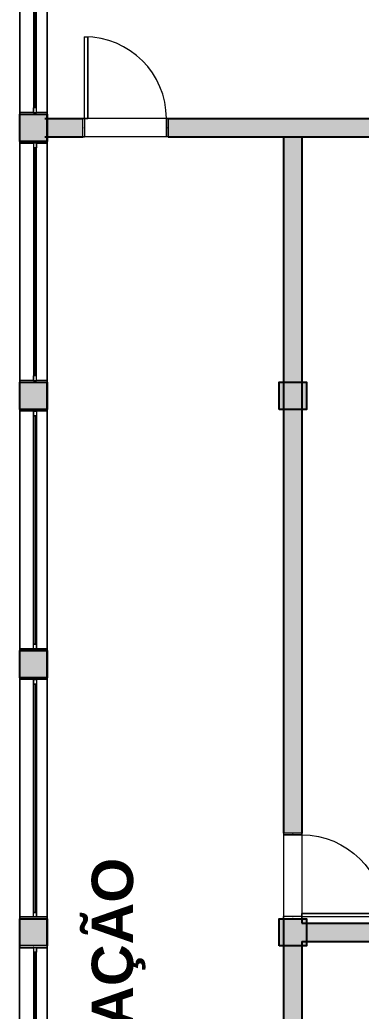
# Model space of a CAD drawing. Header units: metres. Extents: x 512 to 829, y -209 to 245.
# Drawn here: x 746.56 to 750.31, y -34.48 to -23.58 of the extents above; entities that cross this region are included whole.
import ezdxf

# ---------------------------------------------------------------- set-up
doc = ezdxf.new("R2010")
doc.units = ezdxf.units.M
doc.header["$LTSCALE"] = 0.508
doc.set_wipeout_variables(frame=1)
doc.header["$PDSIZE"] = -2
for name, color, linetype, lineweight in [('None', 7, 'Continuous', 5), ('NãoImprimir', 7, 'Continuous', 5), ('Peitoris', 2, 'Continuous', 5), ('Telhado-Princ', 7, 'Continuous', 5)]:
    doc.layers.add(name, color=color, linetype=linetype, lineweight=lineweight)
doc.styles.add('Arial (bold)', font='arialbd.ttf')

# ---------------------------------------------------------------- blocks, each defined once
blk = doc.blocks.new('Grupo-2969')
at = {"color": 7, "linetype": 'Continuous', "lineweight": 5}
for points in [[(-1.325, 0.15), (-1.30595, 0.15), (-1.30595, -0.15), (-1.325, -0.15)], [(1.30595, 0.15), (1.325, 0.15), (1.325, -0.15), (1.30595, -0.15)]]:
    blk.add_wipeout(points, dxfattribs=at).dxf.layer = 'None'
at = {"layer": 'None', "color": 7, "linetype": 'Continuous', "lineweight": 5}
for points in [[(-1.325, 0.15), (-1.30595, 0.15), (-1.30595, -0.15), (-1.325, -0.15)], [(1.30595, 0.15), (1.325, 0.15), (1.325, -0.15), (1.30595, -0.15)]]:
    blk.add_lwpolyline(points, close=True, dxfattribs=at)
blk = doc.blocks.new('Grupo-2970')
at = {"layer": 'None', "color": 7}
blk.add_blockref('Grupo-2969', (0, 0), dxfattribs=at)
at = {"layer": 'None', "color": 7, "linetype": 'Continuous', "lineweight": 5}
for p, q in [((-1.325, 0.15), (-1.30595, 0.15)), ((-1.30595, 0.15), (-1.30595, -0.15)), ((1.325, 0.15), (1.30595, 0.15)), ((1.30595, 0.15), (1.30595, -0.15)), ((-1.325, -0.15), (-1.30595, -0.15)), ((1.325, -0.15), (1.30595, -0.15))]:
    blk.add_line(p, q, dxfattribs=at)
blk = doc.blocks.new('Grupo-2971')
at = {"layer": 'None', "color": 7, "linetype": 'Continuous', "lineweight": 5}
for p, q in [((-1.30595, 0.034925), (-1.30595, 0)), ((1.30595, 0.034925), (1.30595, 0))]:
    blk.add_line(p, q, dxfattribs=at)
blk = doc.blocks.new('Grupo-2972')
at = {"color": 7, "linetype": 'Continuous', "lineweight": 5}
for points in [[(-1.30595, 0.034925), (-1.25515, 0.034925), (-1.25515, 0), (-1.30595, 0)], [(1.25515, 0.034925), (1.30595, 0.034925), (1.30595, 0), (1.25515, 0)]]:
    blk.add_wipeout(points, dxfattribs=at).dxf.layer = 'None'
at = {"layer": 'None', "color": 7, "linetype": 'Continuous', "lineweight": 5}
for points in [[(-1.30595, 0.034925), (-1.25515, 0.034925), (-1.25515, 0), (-1.30595, 0)], [(1.25515, 0.034925), (1.30595, 0.034925), (1.30595, 0), (1.25515, 0)]]:
    blk.add_lwpolyline(points, close=True, dxfattribs=at)
blk = doc.blocks.new('Grupo-2973')
at = {"layer": 'None', "color": 7}
blk.add_blockref('Grupo-2971', (0, 0), dxfattribs=at)
at = {"color": 7, "linetype": 'Continuous', "lineweight": 5}
blk.add_wipeout([(-1.25515, 0.034925), (1.25515, 0.034925), (1.25515, 0), (-1.25515, 0)], dxfattribs=at).dxf.layer = 'None'
at = {"layer": 'None', "color": 7, "linetype": 'Continuous', "lineweight": 5}
blk.add_lwpolyline([(-1.25515, 0.034925), (1.25515, 0.034925), (1.25515, 0), (-1.25515, 0)], close=True, dxfattribs=at)
at = {"layer": 'None', "color": 7}
blk.add_blockref('Grupo-2972', (0, 0), dxfattribs=at)
at = {"layer": 'None', "color": 7, "linetype": 'Continuous', "lineweight": 5}
for p, q in [((-1.30595, 0.034925), (-1.25515, 0.034925)), ((-1.30595, 0), (-1.25515, 0)), ((-1.25515, 0.034925), (-1.25515, 0)), ((1.30595, 0.034925), (1.25515, 0.034925)), ((1.25515, 0.034925), (1.25515, 0)), ((1.30595, 0), (1.25515, 0))]:
    blk.add_line(p, q, dxfattribs=at)
blk = doc.blocks.new('Grupo-2974')
at = {"color": 7, "linetype": 'Continuous', "lineweight": 9}
blk.add_wipeout([(-1.255, 0.018), (1.255, 0.018), (1.255, 0.017), (-1.255, 0.017)], dxfattribs=at).dxf.layer = 'None'
blk = doc.blocks.new('Grupo-2975')
at = {"layer": 'None', "color": 7}
blk.add_blockref('Grupo-2974', (0, 0), dxfattribs=at)
at = {"layer": 'None', "color": 7, "linetype": 'Continuous', "lineweight": 25}
for p, q in [((-1.255, 0.018), (1.255, 0.018)), ((-1.255, 0.017), (1.255, 0.017))]:
    blk.add_line(p, q, dxfattribs=at)
blk = doc.blocks.new('Grupo-2976')
at = {"layer": 'None', "color": 7, "linetype": 'Continuous', "lineweight": 20}
for p, q in [((1.325, 0.15), (-1.325, 0.15)), ((1.325, -0.15), (-1.325, -0.15))]:
    blk.add_line(p, q, dxfattribs=at)
blk = doc.blocks.new('Window (2D)-257')
at = {"color": 7, "linetype": 'Continuous', "lineweight": 5}
blk.add_wipeout([(-1.325, 0.15), (1.325, 0.15), (1.325, -0.15), (-1.325, -0.15)], dxfattribs=at).dxf.layer = 'None'
at = {"layer": 'None', "color": 7}
blk.add_blockref('Grupo-2970', (0, 0), dxfattribs=at)
at = {"layer": 'None', "color": 7, "linetype": 'Continuous', "lineweight": 5}
for p, q in [((-1.325, 0.15), (1.325, 0.15)), ((-1.325, -0.15), (1.325, -0.15))]:
    blk.add_line(p, q, dxfattribs=at)
at = {"layer": 'NãoImprimir', "linetype": 'Continuous'}
for p in [(-1.325, 0), (1.325, 0)]:
    blk.add_point(p, dxfattribs=at)
at = {"layer": 'Peitoris'}
blk.add_blockref('Grupo-2973', (0, 0), dxfattribs=at)
blk.add_blockref('Grupo-2975', (0, 0), dxfattribs=at)
at = {"layer": 'Telhado-Princ'}
blk.add_blockref('Grupo-2976', (0, 0), dxfattribs=at)
blk = doc.blocks.new('Grupo-2977')
at = {"color": 7, "linetype": 'Continuous', "lineweight": 5}
for points in [[(-1.325, 0.15), (-1.30595, 0.15), (-1.30595, -0.15), (-1.325, -0.15)], [(1.30595, 0.15), (1.325, 0.15), (1.325, -0.15), (1.30595, -0.15)]]:
    blk.add_wipeout(points, dxfattribs=at).dxf.layer = 'None'
at = {"layer": 'None', "color": 7, "linetype": 'Continuous', "lineweight": 5}
for points in [[(-1.325, 0.15), (-1.30595, 0.15), (-1.30595, -0.15), (-1.325, -0.15)], [(1.30595, 0.15), (1.325, 0.15), (1.325, -0.15), (1.30595, -0.15)]]:
    blk.add_lwpolyline(points, close=True, dxfattribs=at)
blk = doc.blocks.new('Grupo-2978')
at = {"layer": 'None', "color": 7}
blk.add_blockref('Grupo-2977', (0, 0), dxfattribs=at)
at = {"layer": 'None', "color": 7, "linetype": 'Continuous', "lineweight": 5}
for p, q in [((-1.325, 0.15), (-1.30595, 0.15)), ((-1.30595, 0.15), (-1.30595, -0.15)), ((1.325, 0.15), (1.30595, 0.15)), ((1.30595, 0.15), (1.30595, -0.15)), ((-1.325, -0.15), (-1.30595, -0.15)), ((1.325, -0.15), (1.30595, -0.15))]:
    blk.add_line(p, q, dxfattribs=at)
blk = doc.blocks.new('Grupo-2979')
at = {"layer": 'None', "color": 7, "linetype": 'Continuous', "lineweight": 5}
for p, q in [((-1.30595, 0.034925), (-1.30595, 0)), ((1.30595, 0.034925), (1.30595, 0))]:
    blk.add_line(p, q, dxfattribs=at)
blk = doc.blocks.new('Grupo-2980')
at = {"color": 7, "linetype": 'Continuous', "lineweight": 5}
for points in [[(-1.30595, 0.034925), (-1.25515, 0.034925), (-1.25515, 0), (-1.30595, 0)], [(1.25515, 0.034925), (1.30595, 0.034925), (1.30595, 0), (1.25515, 0)]]:
    blk.add_wipeout(points, dxfattribs=at).dxf.layer = 'None'
at = {"layer": 'None', "color": 7, "linetype": 'Continuous', "lineweight": 5}
for points in [[(-1.30595, 0.034925), (-1.25515, 0.034925), (-1.25515, 0), (-1.30595, 0)], [(1.25515, 0.034925), (1.30595, 0.034925), (1.30595, 0), (1.25515, 0)]]:
    blk.add_lwpolyline(points, close=True, dxfattribs=at)
blk = doc.blocks.new('Grupo-2981')
at = {"layer": 'None', "color": 7}
blk.add_blockref('Grupo-2979', (0, 0), dxfattribs=at)
at = {"color": 7, "linetype": 'Continuous', "lineweight": 5}
blk.add_wipeout([(-1.25515, 0.034925), (1.25515, 0.034925), (1.25515, 0), (-1.25515, 0)], dxfattribs=at).dxf.layer = 'None'
at = {"layer": 'None', "color": 7, "linetype": 'Continuous', "lineweight": 5}
blk.add_lwpolyline([(-1.25515, 0.034925), (1.25515, 0.034925), (1.25515, 0), (-1.25515, 0)], close=True, dxfattribs=at)
at = {"layer": 'None', "color": 7}
blk.add_blockref('Grupo-2980', (0, 0), dxfattribs=at)
at = {"layer": 'None', "color": 7, "linetype": 'Continuous', "lineweight": 5}
for p, q in [((-1.30595, 0.034925), (-1.25515, 0.034925)), ((-1.30595, 0), (-1.25515, 0)), ((-1.25515, 0.034925), (-1.25515, 0)), ((1.30595, 0.034925), (1.25515, 0.034925)), ((1.25515, 0.034925), (1.25515, 0)), ((1.30595, 0), (1.25515, 0))]:
    blk.add_line(p, q, dxfattribs=at)
blk = doc.blocks.new('Grupo-2982')
at = {"color": 7, "linetype": 'Continuous', "lineweight": 9}
blk.add_wipeout([(-1.255, 0.018), (1.255, 0.018), (1.255, 0.017), (-1.255, 0.017)], dxfattribs=at).dxf.layer = 'None'
blk = doc.blocks.new('Grupo-2983')
at = {"layer": 'None', "color": 7}
blk.add_blockref('Grupo-2982', (0, 0), dxfattribs=at)
at = {"layer": 'None', "color": 7, "linetype": 'Continuous', "lineweight": 25}
for p, q in [((-1.255, 0.018), (1.255, 0.018)), ((-1.255, 0.017), (1.255, 0.017))]:
    blk.add_line(p, q, dxfattribs=at)
blk = doc.blocks.new('Grupo-2984')
at = {"layer": 'None', "color": 7, "linetype": 'Continuous', "lineweight": 20}
for p, q in [((1.325, 0.15), (-1.325, 0.15)), ((1.325, -0.15), (-1.325, -0.15))]:
    blk.add_line(p, q, dxfattribs=at)
blk = doc.blocks.new('Window (2D)-258')
at = {"color": 7, "linetype": 'Continuous', "lineweight": 5}
blk.add_wipeout([(-1.325, 0.15), (1.325, 0.15), (1.325, -0.15), (-1.325, -0.15)], dxfattribs=at).dxf.layer = 'None'
at = {"layer": 'None', "color": 7}
blk.add_blockref('Grupo-2978', (0, 0), dxfattribs=at)
at = {"layer": 'None', "color": 7, "linetype": 'Continuous', "lineweight": 5}
for p, q in [((-1.325, 0.15), (1.325, 0.15)), ((-1.325, -0.15), (1.325, -0.15))]:
    blk.add_line(p, q, dxfattribs=at)
at = {"layer": 'NãoImprimir', "linetype": 'Continuous'}
for p in [(-1.325, 0), (1.325, 0)]:
    blk.add_point(p, dxfattribs=at)
at = {"layer": 'Peitoris'}
blk.add_blockref('Grupo-2981', (0, 0), dxfattribs=at)
blk.add_blockref('Grupo-2983', (0, 0), dxfattribs=at)
at = {"layer": 'Telhado-Princ'}
blk.add_blockref('Grupo-2984', (0, 0), dxfattribs=at)
blk = doc.blocks.new('Grupo-2985')
at = {"color": 7, "linetype": 'Continuous', "lineweight": 5}
for points in [[(-1.325, 0.15), (-1.30595, 0.15), (-1.30595, -0.15), (-1.325, -0.15)], [(1.30595, 0.15), (1.325, 0.15), (1.325, -0.15), (1.30595, -0.15)]]:
    blk.add_wipeout(points, dxfattribs=at).dxf.layer = 'None'
at = {"layer": 'None', "color": 7, "linetype": 'Continuous', "lineweight": 5}
for points in [[(-1.325, 0.15), (-1.30595, 0.15), (-1.30595, -0.15), (-1.325, -0.15)], [(1.30595, 0.15), (1.325, 0.15), (1.325, -0.15), (1.30595, -0.15)]]:
    blk.add_lwpolyline(points, close=True, dxfattribs=at)
blk = doc.blocks.new('Grupo-2986')
at = {"layer": 'None', "color": 7}
blk.add_blockref('Grupo-2985', (0, 0), dxfattribs=at)
at = {"layer": 'None', "color": 7, "linetype": 'Continuous', "lineweight": 5}
for p, q in [((-1.325, 0.15), (-1.30595, 0.15)), ((-1.30595, 0.15), (-1.30595, -0.15)), ((1.325, 0.15), (1.30595, 0.15)), ((1.30595, 0.15), (1.30595, -0.15)), ((-1.325, -0.15), (-1.30595, -0.15)), ((1.325, -0.15), (1.30595, -0.15))]:
    blk.add_line(p, q, dxfattribs=at)
blk = doc.blocks.new('Grupo-2987')
at = {"layer": 'None', "color": 7, "linetype": 'Continuous', "lineweight": 5}
for p, q in [((-1.30595, 0.034925), (-1.30595, 0)), ((1.30595, 0.034925), (1.30595, 0))]:
    blk.add_line(p, q, dxfattribs=at)
blk = doc.blocks.new('Grupo-2988')
at = {"color": 7, "linetype": 'Continuous', "lineweight": 5}
for points in [[(-1.30595, 0.034925), (-1.25515, 0.034925), (-1.25515, 0), (-1.30595, 0)], [(1.25515, 0.034925), (1.30595, 0.034925), (1.30595, 0), (1.25515, 0)]]:
    blk.add_wipeout(points, dxfattribs=at).dxf.layer = 'None'
at = {"layer": 'None', "color": 7, "linetype": 'Continuous', "lineweight": 5}
for points in [[(-1.30595, 0.034925), (-1.25515, 0.034925), (-1.25515, 0), (-1.30595, 0)], [(1.25515, 0.034925), (1.30595, 0.034925), (1.30595, 0), (1.25515, 0)]]:
    blk.add_lwpolyline(points, close=True, dxfattribs=at)
blk = doc.blocks.new('Grupo-2989')
at = {"layer": 'None', "color": 7}
blk.add_blockref('Grupo-2987', (0, 0), dxfattribs=at)
at = {"color": 7, "linetype": 'Continuous', "lineweight": 5}
blk.add_wipeout([(-1.25515, 0.034925), (1.25515, 0.034925), (1.25515, 0), (-1.25515, 0)], dxfattribs=at).dxf.layer = 'None'
at = {"layer": 'None', "color": 7, "linetype": 'Continuous', "lineweight": 5}
blk.add_lwpolyline([(-1.25515, 0.034925), (1.25515, 0.034925), (1.25515, 0), (-1.25515, 0)], close=True, dxfattribs=at)
at = {"layer": 'None', "color": 7}
blk.add_blockref('Grupo-2988', (0, 0), dxfattribs=at)
at = {"layer": 'None', "color": 7, "linetype": 'Continuous', "lineweight": 5}
for p, q in [((-1.30595, 0.034925), (-1.25515, 0.034925)), ((-1.30595, 0), (-1.25515, 0)), ((-1.25515, 0.034925), (-1.25515, 0)), ((1.30595, 0.034925), (1.25515, 0.034925)), ((1.25515, 0.034925), (1.25515, 0)), ((1.30595, 0), (1.25515, 0))]:
    blk.add_line(p, q, dxfattribs=at)
blk = doc.blocks.new('Grupo-2990')
at = {"color": 7, "linetype": 'Continuous', "lineweight": 9}
blk.add_wipeout([(-1.255, 0.018), (1.255, 0.018), (1.255, 0.017), (-1.255, 0.017)], dxfattribs=at).dxf.layer = 'None'
blk = doc.blocks.new('Grupo-2991')
at = {"layer": 'None', "color": 7}
blk.add_blockref('Grupo-2990', (0, 0), dxfattribs=at)
at = {"layer": 'None', "color": 7, "linetype": 'Continuous', "lineweight": 25}
for p, q in [((-1.255, 0.018), (1.255, 0.018)), ((-1.255, 0.017), (1.255, 0.017))]:
    blk.add_line(p, q, dxfattribs=at)
blk = doc.blocks.new('Grupo-2992')
at = {"layer": 'None', "color": 7, "linetype": 'Continuous', "lineweight": 20}
for p, q in [((1.325, 0.15), (-1.325, 0.15)), ((1.325, -0.15), (-1.325, -0.15))]:
    blk.add_line(p, q, dxfattribs=at)
blk = doc.blocks.new('Window (2D)-259')
at = {"color": 7, "linetype": 'Continuous', "lineweight": 5}
blk.add_wipeout([(-1.325, 0.15), (1.325, 0.15), (1.325, -0.15), (-1.325, -0.15)], dxfattribs=at).dxf.layer = 'None'
at = {"layer": 'None', "color": 7}
blk.add_blockref('Grupo-2986', (0, 0), dxfattribs=at)
at = {"layer": 'None', "color": 7, "linetype": 'Continuous', "lineweight": 5}
for p, q in [((-1.325, 0.15), (1.325, 0.15)), ((-1.325, -0.15), (1.325, -0.15))]:
    blk.add_line(p, q, dxfattribs=at)
at = {"layer": 'NãoImprimir', "linetype": 'Continuous'}
for p in [(-1.325, 0), (1.325, 0)]:
    blk.add_point(p, dxfattribs=at)
at = {"layer": 'Peitoris'}
blk.add_blockref('Grupo-2989', (0, 0), dxfattribs=at)
blk.add_blockref('Grupo-2991', (0, 0), dxfattribs=at)
at = {"layer": 'Telhado-Princ'}
blk.add_blockref('Grupo-2992', (0, 0), dxfattribs=at)
blk = doc.blocks.new('Grupo-2993')
at = {"color": 7, "linetype": 'Continuous', "lineweight": 5}
for points in [[(-1.325, 0.15), (-1.30595, 0.15), (-1.30595, -0.15), (-1.325, -0.15)], [(1.30595, 0.15), (1.325, 0.15), (1.325, -0.15), (1.30595, -0.15)]]:
    blk.add_wipeout(points, dxfattribs=at).dxf.layer = 'None'
at = {"layer": 'None', "color": 7, "linetype": 'Continuous', "lineweight": 5}
for points in [[(-1.325, 0.15), (-1.30595, 0.15), (-1.30595, -0.15), (-1.325, -0.15)], [(1.30595, 0.15), (1.325, 0.15), (1.325, -0.15), (1.30595, -0.15)]]:
    blk.add_lwpolyline(points, close=True, dxfattribs=at)
blk = doc.blocks.new('Grupo-2994')
at = {"layer": 'None', "color": 7}
blk.add_blockref('Grupo-2993', (0, 0), dxfattribs=at)
at = {"layer": 'None', "color": 7, "linetype": 'Continuous', "lineweight": 5}
for p, q in [((-1.325, 0.15), (-1.30595, 0.15)), ((-1.30595, 0.15), (-1.30595, -0.15)), ((1.325, 0.15), (1.30595, 0.15)), ((1.30595, 0.15), (1.30595, -0.15)), ((-1.325, -0.15), (-1.30595, -0.15)), ((1.325, -0.15), (1.30595, -0.15))]:
    blk.add_line(p, q, dxfattribs=at)
blk = doc.blocks.new('Grupo-2995')
at = {"layer": 'None', "color": 7, "linetype": 'Continuous', "lineweight": 5}
for p, q in [((-1.30595, 0.034925), (-1.30595, 0)), ((1.30595, 0.034925), (1.30595, 0))]:
    blk.add_line(p, q, dxfattribs=at)
blk = doc.blocks.new('Grupo-2996')
at = {"color": 7, "linetype": 'Continuous', "lineweight": 5}
for points in [[(-1.30595, 0.034925), (-1.25515, 0.034925), (-1.25515, 0), (-1.30595, 0)], [(1.25515, 0.034925), (1.30595, 0.034925), (1.30595, 0), (1.25515, 0)]]:
    blk.add_wipeout(points, dxfattribs=at).dxf.layer = 'None'
at = {"layer": 'None', "color": 7, "linetype": 'Continuous', "lineweight": 5}
for points in [[(-1.30595, 0.034925), (-1.25515, 0.034925), (-1.25515, 0), (-1.30595, 0)], [(1.25515, 0.034925), (1.30595, 0.034925), (1.30595, 0), (1.25515, 0)]]:
    blk.add_lwpolyline(points, close=True, dxfattribs=at)
blk = doc.blocks.new('Grupo-2997')
at = {"layer": 'None', "color": 7}
blk.add_blockref('Grupo-2995', (0, 0), dxfattribs=at)
at = {"color": 7, "linetype": 'Continuous', "lineweight": 5}
blk.add_wipeout([(-1.25515, 0.034925), (1.25515, 0.034925), (1.25515, 0), (-1.25515, 0)], dxfattribs=at).dxf.layer = 'None'
at = {"layer": 'None', "color": 7, "linetype": 'Continuous', "lineweight": 5}
blk.add_lwpolyline([(-1.25515, 0.034925), (1.25515, 0.034925), (1.25515, 0), (-1.25515, 0)], close=True, dxfattribs=at)
at = {"layer": 'None', "color": 7}
blk.add_blockref('Grupo-2996', (0, 0), dxfattribs=at)
at = {"layer": 'None', "color": 7, "linetype": 'Continuous', "lineweight": 5}
for p, q in [((-1.30595, 0.034925), (-1.25515, 0.034925)), ((-1.30595, 0), (-1.25515, 0)), ((-1.25515, 0.034925), (-1.25515, 0)), ((1.30595, 0.034925), (1.25515, 0.034925)), ((1.25515, 0.034925), (1.25515, 0)), ((1.30595, 0), (1.25515, 0))]:
    blk.add_line(p, q, dxfattribs=at)
blk = doc.blocks.new('Grupo-2998')
at = {"color": 7, "linetype": 'Continuous', "lineweight": 9}
blk.add_wipeout([(-1.255, 0.018), (1.255, 0.018), (1.255, 0.017), (-1.255, 0.017)], dxfattribs=at).dxf.layer = 'None'
blk = doc.blocks.new('Grupo-2999')
at = {"layer": 'None', "color": 7}
blk.add_blockref('Grupo-2998', (0, 0), dxfattribs=at)
at = {"layer": 'None', "color": 7, "linetype": 'Continuous', "lineweight": 25}
for p, q in [((-1.255, 0.018), (1.255, 0.018)), ((-1.255, 0.017), (1.255, 0.017))]:
    blk.add_line(p, q, dxfattribs=at)
blk = doc.blocks.new('Grupo-3000')
at = {"layer": 'None', "color": 7, "linetype": 'Continuous', "lineweight": 20}
for p, q in [((1.325, 0.15), (-1.325, 0.15)), ((1.325, -0.15), (-1.325, -0.15))]:
    blk.add_line(p, q, dxfattribs=at)
blk = doc.blocks.new('Window (2D)-260')
at = {"color": 7, "linetype": 'Continuous', "lineweight": 5}
blk.add_wipeout([(-1.325, 0.15), (1.325, 0.15), (1.325, -0.15), (-1.325, -0.15)], dxfattribs=at).dxf.layer = 'None'
at = {"layer": 'None', "color": 7}
blk.add_blockref('Grupo-2994', (0, 0), dxfattribs=at)
at = {"layer": 'None', "color": 7, "linetype": 'Continuous', "lineweight": 5}
for p, q in [((-1.325, 0.15), (1.325, 0.15)), ((-1.325, -0.15), (1.325, -0.15))]:
    blk.add_line(p, q, dxfattribs=at)
at = {"layer": 'NãoImprimir', "linetype": 'Continuous'}
for p in [(-1.325, 0), (1.325, 0)]:
    blk.add_point(p, dxfattribs=at)
at = {"layer": 'Peitoris'}
blk.add_blockref('Grupo-2997', (0, 0), dxfattribs=at)
blk.add_blockref('Grupo-2999', (0, 0), dxfattribs=at)
at = {"layer": 'Telhado-Princ'}
blk.add_blockref('Grupo-3000', (0, 0), dxfattribs=at)
blk = doc.blocks.new('Grupo-3025')
at = {"layer": 'None', "color": 7, "linetype": 'Continuous', "lineweight": 5}
for p, q in [((-0.47, 0.1), (-0.47, -0.1)), ((0.47, 0.1), (0.47, -0.1))]:
    blk.add_line(p, q, dxfattribs=at)
blk = doc.blocks.new('Grupo-3026')
at = {"color": 7, "linetype": 'Continuous', "lineweight": 5}
for points in [[(-0.47, 0.1), (-0.45, 0.1), (-0.45, -0.1), (-0.47, -0.1)], [(0.45, 0.1), (0.47, 0.1), (0.47, -0.1), (0.45, -0.1)]]:
    blk.add_wipeout(points, dxfattribs=at).dxf.layer = 'None'
at = {"layer": 'None', "color": 7, "linetype": 'Continuous', "lineweight": 5}
for points in [[(-0.47, 0.1), (-0.45, 0.1), (-0.45, -0.1), (-0.47, -0.1)], [(0.45, 0.1), (0.47, 0.1), (0.47, -0.1), (0.45, -0.1)]]:
    blk.add_lwpolyline(points, close=True, dxfattribs=at)
blk = doc.blocks.new('Grupo-3027')
at = {"layer": 'None', "color": 7}
blk.add_blockref('Grupo-3025', (0, 0), dxfattribs=at)
blk.add_blockref('Grupo-3026', (0, 0), dxfattribs=at)
at = {"layer": 'None', "color": 7, "linetype": 'Continuous', "lineweight": 5}
for p, q in [((-0.47, 0.1), (-0.45, 0.1)), ((-0.45, 0.1), (-0.45, -0.1)), ((0.47, 0.1), (0.45, 0.1)), ((0.45, 0.1), (0.45, -0.1)), ((-0.47, -0.1), (-0.45, -0.1)), ((0.47, -0.1), (0.45, -0.1))]:
    blk.add_line(p, q, dxfattribs=at)
blk = doc.blocks.new('Grupo-3028')
at = {"layer": 'None', "color": 7, "linetype": 'Continuous', "lineweight": 5}
blk.add_arc((-0.45, 0.1), 0.9, 0, 90, dxfattribs=at)
blk = doc.blocks.new('Grupo-3029')
at = {"color": 7, "linetype": 'Continuous', "lineweight": 5}
blk.add_wipeout([(-0.45, 0.1), (-0.45, 1), (-0.415, 1), (-0.415, 0.1)], dxfattribs=at).dxf.layer = 'None'
at = {"layer": 'None', "color": 7, "linetype": 'Continuous', "lineweight": 5}
blk.add_lwpolyline([(-0.45, 0.1), (-0.45, 1), (-0.415, 1), (-0.415, 0.1)], close=True, dxfattribs=at)
blk = doc.blocks.new('Grupo-3030')
at = {"layer": 'None', "color": 7}
blk.add_blockref('Grupo-3029', (0, 0), dxfattribs=at)
at = {"layer": 'None', "color": 7, "linetype": 'Continuous', "lineweight": 5}
for p, q in [((-0.45, 0.1), (-0.45, 1)), ((-0.45, 1), (-0.415, 1)), ((-0.415, 0.1), (-0.415, 1)), ((-0.45, 0.1), (-0.415, 0.1))]:
    blk.add_line(p, q, dxfattribs=at)
blk = doc.blocks.new('Grupo-3031')
at = {"layer": 'Peitoris', "color": 7}
blk.add_blockref('Grupo-3030', (0, 0), dxfattribs=at)
blk = doc.blocks.new('Grupo-3032')
at = {"layer": 'None', "color": 7, "linetype": 'Continuous', "lineweight": 5}
for p, q in [((0.47, 0.1), (-0.47, 0.1)), ((0.47, -0.1), (-0.47, -0.1))]:
    blk.add_line(p, q, dxfattribs=at)
blk = doc.blocks.new('Door (2D)-106')
at = {"layer": 'None', "color": 7}
blk.add_blockref('Grupo-3027', (0, 0), dxfattribs=at)
at = {"layer": 'NãoImprimir', "color": 7, "linetype": 'Continuous', "lineweight": 5}
for p in [(-0.47, 0), (0.47, 0)]:
    blk.add_point(p, dxfattribs=at)
at = {"layer": 'Peitoris', "color": 7}
blk.add_blockref('Grupo-3028', (0, 0), dxfattribs=at)
at = {"layer": 'None', "color": 7}
blk.add_blockref('Grupo-3031', (0, 0), dxfattribs=at)
at = {"layer": 'Telhado-Princ', "color": 7}
blk.add_blockref('Grupo-3032', (0, 0), dxfattribs=at)
blk = doc.blocks.new('Grupo-3113')
at = {"layer": 'None', "color": 7, "linetype": 'Continuous', "lineweight": 5}
for p, q in [((-0.47, 0.1), (-0.47, -0.1)), ((0.47, 0.1), (0.47, -0.1))]:
    blk.add_line(p, q, dxfattribs=at)
blk = doc.blocks.new('Grupo-3114')
at = {"color": 7, "linetype": 'Continuous', "lineweight": 5}
for points in [[(-0.47, 0.1), (-0.45, 0.1), (-0.45, -0.1), (-0.47, -0.1)], [(0.45, 0.1), (0.47, 0.1), (0.47, -0.1), (0.45, -0.1)]]:
    blk.add_wipeout(points, dxfattribs=at).dxf.layer = 'None'
at = {"layer": 'None', "color": 7, "linetype": 'Continuous', "lineweight": 5}
for points in [[(-0.47, 0.1), (-0.45, 0.1), (-0.45, -0.1), (-0.47, -0.1)], [(0.45, 0.1), (0.47, 0.1), (0.47, -0.1), (0.45, -0.1)]]:
    blk.add_lwpolyline(points, close=True, dxfattribs=at)
blk = doc.blocks.new('Grupo-3115')
at = {"layer": 'None', "color": 7}
blk.add_blockref('Grupo-3113', (0, 0), dxfattribs=at)
blk.add_blockref('Grupo-3114', (0, 0), dxfattribs=at)
at = {"layer": 'None', "color": 7, "linetype": 'Continuous', "lineweight": 5}
for p, q in [((-0.47, 0.1), (-0.45, 0.1)), ((-0.45, 0.1), (-0.45, -0.1)), ((0.47, 0.1), (0.45, 0.1)), ((0.45, 0.1), (0.45, -0.1)), ((-0.47, -0.1), (-0.45, -0.1)), ((0.47, -0.1), (0.45, -0.1))]:
    blk.add_line(p, q, dxfattribs=at)
blk = doc.blocks.new('Grupo-3116')
at = {"layer": 'None', "color": 7, "linetype": 'Continuous', "lineweight": 5}
blk.add_arc((-0.45, 0.1), 0.9, 0, 90, dxfattribs=at)
blk = doc.blocks.new('Grupo-3117')
at = {"color": 7, "linetype": 'Continuous', "lineweight": 5}
blk.add_wipeout([(-0.45, 0.1), (-0.45, 1), (-0.415, 1), (-0.415, 0.1)], dxfattribs=at).dxf.layer = 'None'
at = {"layer": 'None', "color": 7, "linetype": 'Continuous', "lineweight": 5}
blk.add_lwpolyline([(-0.45, 0.1), (-0.45, 1), (-0.415, 1), (-0.415, 0.1)], close=True, dxfattribs=at)
blk = doc.blocks.new('Grupo-3118')
at = {"layer": 'None', "color": 7}
blk.add_blockref('Grupo-3117', (0, 0), dxfattribs=at)
at = {"layer": 'None', "color": 7, "linetype": 'Continuous', "lineweight": 5}
for p, q in [((-0.45, 0.1), (-0.45, 1)), ((-0.45, 1), (-0.415, 1)), ((-0.415, 0.1), (-0.415, 1)), ((-0.45, 0.1), (-0.415, 0.1))]:
    blk.add_line(p, q, dxfattribs=at)
blk = doc.blocks.new('Grupo-3119')
at = {"layer": 'Peitoris', "color": 7}
blk.add_blockref('Grupo-3118', (0, 0), dxfattribs=at)
blk = doc.blocks.new('Grupo-3120')
at = {"layer": 'None', "color": 7, "linetype": 'Continuous', "lineweight": 5}
for p, q in [((0.47, 0.1), (-0.47, 0.1)), ((0.47, -0.1), (-0.47, -0.1))]:
    blk.add_line(p, q, dxfattribs=at)
blk = doc.blocks.new('Door (2D)-108')
at = {"layer": 'None', "color": 7}
blk.add_blockref('Grupo-3115', (0, 0), dxfattribs=at)
at = {"layer": 'NãoImprimir', "color": 7, "linetype": 'Continuous', "lineweight": 5}
for p in [(-0.47, 0), (0.47, 0)]:
    blk.add_point(p, dxfattribs=at)
at = {"layer": 'Peitoris', "color": 7}
blk.add_blockref('Grupo-3116', (0, 0), dxfattribs=at)
at = {"layer": 'None', "color": 7}
blk.add_blockref('Grupo-3119', (0, 0), dxfattribs=at)
at = {"layer": 'Telhado-Princ', "color": 7}
blk.add_blockref('Grupo-3120', (0, 0), dxfattribs=at)
blk = doc.blocks.new('Grupo-3159')
at = {"layer": 'None', "linetype": 'Continuous', "lineweight": 0}
for points in [[(30.475, 70.772), (30.475, 71.072), (30.775, 71.072), (30.775, 70.772)], [(33.325, 70.772), (33.325, 71.072), (33.625, 71.072), (33.625, 70.772)], [(40.7, 70.772), (40.7, 71.072), (41, 71.072), (41, 70.772)]]:
    blk.add_hatch(color=255, dxfattribs=at).paths.add_polyline_path(points)
at = {"layer": 'None', "color": 7, "linetype": 'Continuous', "lineweight": 25}
for points in [[(30.475, 70.772), (30.475, 71.072), (30.775, 71.072), (30.775, 70.772)], [(33.325, 70.772), (33.325, 71.072), (33.625, 71.072), (33.625, 70.772)], [(40.7, 70.772), (40.7, 71.072), (41, 71.072), (41, 70.772)]]:
    blk.add_lwpolyline(points, close=True, dxfattribs=at)
blk = doc.blocks.new('Grupo-3160')
at = {"layer": 'None', "linetype": 'Continuous', "lineweight": 0}
for points in [[(30.475, 64.872), (30.475, 65.172), (30.775, 65.172), (30.775, 64.872)], [(33.325, 64.872), (33.325, 65.172), (33.625, 65.172), (33.625, 64.872)], [(40.7, 64.872), (40.7, 65.172), (41, 65.172), (41, 64.872)]]:
    blk.add_hatch(color=255, dxfattribs=at).paths.add_polyline_path(points)
at = {"layer": 'None', "color": 7, "linetype": 'Continuous', "lineweight": 25}
for points in [[(30.475, 64.872), (30.475, 65.172), (30.775, 65.172), (30.775, 64.872)], [(33.325, 64.872), (33.325, 65.172), (33.625, 65.172), (33.625, 64.872)], [(40.7, 64.872), (40.7, 65.172), (41, 65.172), (41, 64.872)]]:
    blk.add_lwpolyline(points, close=True, dxfattribs=at)
blk = doc.blocks.new('Grupo-3165')
at = {"layer": 'None', "linetype": 'Continuous', "lineweight": 0}
for points in [[(30.475, 73.722), (30.475, 74.022), (30.775, 74.022), (30.775, 73.722)], [(40.7, 73.722), (40.7, 74.022), (41, 74.022), (41, 73.722)]]:
    blk.add_hatch(color=255, dxfattribs=at).paths.add_polyline_path(points)
at = {"layer": 'None', "color": 7, "linetype": 'Continuous', "lineweight": 25}
for points in [[(30.475, 73.722), (30.475, 74.022), (30.775, 74.022), (30.775, 73.722)], [(40.7, 73.722), (40.7, 74.022), (41, 74.022), (41, 73.722)]]:
    blk.add_lwpolyline(points, close=True, dxfattribs=at)
blk = doc.blocks.new('Grupo-3166')
at = {"layer": 'None', "linetype": 'Continuous', "lineweight": 0}
for points in [[(30.475, 67.822), (30.475, 68.122), (30.775, 68.122), (30.775, 67.822)], [(40.7, 67.822), (40.7, 68.122), (41, 68.122), (41, 67.822)]]:
    blk.add_hatch(color=255, dxfattribs=at).paths.add_polyline_path(points)
at = {"layer": 'None', "color": 7, "linetype": 'Continuous', "lineweight": 25}
for points in [[(30.475, 67.822), (30.475, 68.122), (30.775, 68.122), (30.775, 67.822)], [(40.7, 67.822), (40.7, 68.122), (41, 68.122), (41, 67.822)]]:
    blk.add_lwpolyline(points, close=True, dxfattribs=at)
blk = doc.blocks.new('Grupo-3168')
at = {"color": 7, "linetype": 'Continuous', "lineweight": 5}
for points in [[(-1.325, 0.15), (-1.30595, 0.15), (-1.30595, -0.15), (-1.325, -0.15)], [(1.30595, 0.15), (1.325, 0.15), (1.325, -0.15), (1.30595, -0.15)]]:
    blk.add_wipeout(points, dxfattribs=at).dxf.layer = 'None'
at = {"layer": 'None', "color": 7, "linetype": 'Continuous', "lineweight": 5}
for points in [[(-1.325, 0.15), (-1.30595, 0.15), (-1.30595, -0.15), (-1.325, -0.15)], [(1.30595, 0.15), (1.325, 0.15), (1.325, -0.15), (1.30595, -0.15)]]:
    blk.add_lwpolyline(points, close=True, dxfattribs=at)
blk = doc.blocks.new('Grupo-3169')
at = {"layer": 'None', "color": 7}
blk.add_blockref('Grupo-3168', (0, 0), dxfattribs=at)
at = {"layer": 'None', "color": 7, "linetype": 'Continuous', "lineweight": 5}
for p, q in [((-1.325, 0.15), (-1.30595, 0.15)), ((-1.30595, 0.15), (-1.30595, -0.15)), ((1.325, 0.15), (1.30595, 0.15)), ((1.30595, 0.15), (1.30595, -0.15)), ((-1.325, -0.15), (-1.30595, -0.15)), ((1.325, -0.15), (1.30595, -0.15))]:
    blk.add_line(p, q, dxfattribs=at)
blk = doc.blocks.new('Grupo-3170')
at = {"layer": 'None', "color": 7, "linetype": 'Continuous', "lineweight": 5}
for p, q in [((-1.30595, 0.034925), (-1.30595, 0)), ((1.30595, 0.034925), (1.30595, 0))]:
    blk.add_line(p, q, dxfattribs=at)
blk = doc.blocks.new('Grupo-3171')
at = {"color": 7, "linetype": 'Continuous', "lineweight": 5}
for points in [[(-1.30595, 0.034925), (-1.25515, 0.034925), (-1.25515, 0), (-1.30595, 0)], [(1.25515, 0.034925), (1.30595, 0.034925), (1.30595, 0), (1.25515, 0)]]:
    blk.add_wipeout(points, dxfattribs=at).dxf.layer = 'None'
at = {"layer": 'None', "color": 7, "linetype": 'Continuous', "lineweight": 5}
for points in [[(-1.30595, 0.034925), (-1.25515, 0.034925), (-1.25515, 0), (-1.30595, 0)], [(1.25515, 0.034925), (1.30595, 0.034925), (1.30595, 0), (1.25515, 0)]]:
    blk.add_lwpolyline(points, close=True, dxfattribs=at)
blk = doc.blocks.new('Grupo-3172')
at = {"layer": 'None', "color": 7}
blk.add_blockref('Grupo-3170', (0, 0), dxfattribs=at)
at = {"color": 7, "linetype": 'Continuous', "lineweight": 5}
blk.add_wipeout([(-1.25515, 0.034925), (1.25515, 0.034925), (1.25515, 0), (-1.25515, 0)], dxfattribs=at).dxf.layer = 'None'
at = {"layer": 'None', "color": 7, "linetype": 'Continuous', "lineweight": 5}
blk.add_lwpolyline([(-1.25515, 0.034925), (1.25515, 0.034925), (1.25515, 0), (-1.25515, 0)], close=True, dxfattribs=at)
at = {"layer": 'None', "color": 7}
blk.add_blockref('Grupo-3171', (0, 0), dxfattribs=at)
at = {"layer": 'None', "color": 7, "linetype": 'Continuous', "lineweight": 5}
for p, q in [((-1.30595, 0.034925), (-1.25515, 0.034925)), ((-1.30595, 0), (-1.25515, 0)), ((-1.25515, 0.034925), (-1.25515, 0)), ((1.30595, 0.034925), (1.25515, 0.034925)), ((1.25515, 0.034925), (1.25515, 0)), ((1.30595, 0), (1.25515, 0))]:
    blk.add_line(p, q, dxfattribs=at)
blk = doc.blocks.new('Grupo-3173')
at = {"color": 7, "linetype": 'Continuous', "lineweight": 9}
blk.add_wipeout([(-1.255, 0.018), (1.255, 0.018), (1.255, 0.017), (-1.255, 0.017)], dxfattribs=at).dxf.layer = 'None'
blk = doc.blocks.new('Grupo-3174')
at = {"layer": 'None', "color": 7}
blk.add_blockref('Grupo-3173', (0, 0), dxfattribs=at)
at = {"layer": 'None', "color": 7, "linetype": 'Continuous', "lineweight": 25}
for p, q in [((-1.255, 0.018), (1.255, 0.018)), ((-1.255, 0.017), (1.255, 0.017))]:
    blk.add_line(p, q, dxfattribs=at)
blk = doc.blocks.new('Window (2D)-274')
at = {"color": 7, "linetype": 'Continuous', "lineweight": 5}
blk.add_wipeout([(-1.325, 0.15), (1.325, 0.15), (1.325, -0.15), (-1.325, -0.15)], dxfattribs=at).dxf.layer = 'None'
at = {"layer": 'None', "color": 7}
blk.add_blockref('Grupo-3169', (0, 0), dxfattribs=at)
at = {"layer": 'None', "color": 7, "linetype": 'Continuous', "lineweight": 5}
for p, q in [((-1.325, 0.15), (1.325, 0.15)), ((-1.325, -0.15), (1.325, -0.15))]:
    blk.add_line(p, q, dxfattribs=at)
at = {"layer": 'NãoImprimir', "linetype": 'Continuous'}
for p in [(-1.325, 0), (1.325, 0)]:
    blk.add_point(p, dxfattribs=at)
at = {"layer": 'Peitoris'}
blk.add_blockref('Grupo-3172', (0, 0), dxfattribs=at)
blk.add_blockref('Grupo-3174', (0, 0), dxfattribs=at)

msp = doc.modelspace()

# ---------------------------------------------------------------- linework, layer by layer
at = {"layer": 'None', "color": 7, "linetype": 'Continuous', "lineweight": 25}
for p, q in [((746.5585, -24.9149), (746.5585, -24.6149)), ((746.8585, -24.9149), (746.8585, -24.6149)), ((748.1895, -24.6649), (757.6835, -24.6649)), ((748.1895, -24.8649), (757.6835, -24.8649)), ((749.4585, -24.8649), (749.4585, -32.5224)), ((749.6585, -24.8649), (749.6585, -32.5224)), ((746.5585, -27.8649), (746.5585, -27.5649)), ((746.8585, -27.8649), (746.8585, -27.5649)), ((746.5585, -30.8149), (746.5585, -30.5149)), ((746.8585, -30.8149), (746.8585, -30.5149)), ((746.5585, -36.7149), (746.5585, -33.4649)), ((746.8585, -36.7149), (746.8585, -33.4649)), ((749.4585, -33.4624), (749.4585, -38.4174)), ((749.6585, -33.4624), (749.6585, -33.5149)), ((749.6585, -33.5149), (756.7835, -33.5149)), ((749.6585, -33.7149), (756.7835, -33.7149)), ((749.6585, -33.7149), (749.6585, -38.4174))]:
    msp.add_line(p, q, dxfattribs=at)
at = {"layer": 'None', "color": 254, "linetype": 'Continuous'}
for points in [[(746.8585, -24.9149), (746.5585, -24.9149), (746.8585, -24.6149), (746.5585, -24.6149)], [(746.8585, -27.8649), (746.5585, -27.8649), (746.8585, -27.5649), (746.5585, -27.5649)], [(746.8585, -30.8149), (746.5585, -30.8149), (746.8585, -30.5149), (746.5585, -30.5149)]]:
    msp.add_solid(points, dxfattribs=at)
at = {"layer": 'None', "color": 250, "linetype": 'Continuous'}
for points in [[(748.1895, -24.8649), (748.1895, -24.6649), (757.6835, -24.8649), (757.6835, -24.6649)], [(749.4585, -24.8649), (749.6585, -24.8649), (749.4585, -32.5224), (749.6585, -32.5224)], [(749.4585, -33.4624), (749.6585, -33.4624), (749.4585, -38.4174), (749.6585, -38.4174)], [(749.6585, -33.7149), (749.6585, -33.5149), (756.7835, -33.7149), (756.7835, -33.5149)]]:
    msp.add_solid(points, dxfattribs=at)

# ---------------------------------------------------------------- texts
at = {"layer": 'None', "color": 7, "insert": (747.3486, -34.9297), "char_height": 0.45475, "attachment_point": 2, "rotation": 90, "line_spacing_factor": 0.992596, "style": 'Arial (bold)'}
msp.add_mtext('CIRCULAÇÃO', dxfattribs=at)

# ---------------------------------------------------------------- next in the draw order: block references
at = {"layer": 'None', "color": 7, "xscale": -1, "rotation": 270}
for name, p in [('Window (2D)-260', (746.7085, -23.2899)), ('Window (2D)-259', (746.7085, -26.2399)), ('Door (2D)-108', (749.5585, -32.9924))]:
    msp.add_blockref(name, p, dxfattribs=at)
at = {"layer": 'None', "color": 7, "rotation": 270}
for name, p in [('Window (2D)-258', (746.7085, -29.1899)), ('Window (2D)-257', (746.7085, -32.1399))]:
    msp.add_blockref(name, p, dxfattribs=at)

# ---------------------------------------------------------------- next in the draw order: linework, layer by layer
at = {"layer": 'None', "color": 7, "linetype": 'Continuous', "lineweight": 25}
for p, q in [((746.8335, -24.6649), (747.2495, -24.6649)), ((746.8335, -24.8649), (747.2495, -24.8649))]:
    msp.add_line(p, q, dxfattribs=at)
at = {"layer": 'None', "color": 250, "linetype": 'Continuous'}
msp.add_solid([(746.8335, -24.8649), (746.8335, -24.6649), (747.2495, -24.8649), (747.2495, -24.6649)], dxfattribs=at)

# ---------------------------------------------------------------- next in the draw order: block references
at = {"layer": 'None', "color": 7}
for name in ['Grupo-3159', 'Grupo-3166', 'Grupo-3160']:
    msp.add_blockref(name, (716.0835, -98.6368), dxfattribs=at)

# ---------------------------------------------------------------- next in the draw order: block references
msp.add_blockref('Door (2D)-106', (747.7195, -24.7649), dxfattribs=at)
at = {"layer": 'None', "color": 7, "xscale": -1, "rotation": 270}
msp.add_blockref('Window (2D)-274', (746.7085, -35.0899), dxfattribs=at)

# ---------------------------------------------------------------- next in the draw order: block references
at = {"layer": 'None', "color": 7}
msp.add_blockref('Grupo-3165', (716.0835, -98.6368), dxfattribs=at)

doc.saveas('drawing.dxf')
